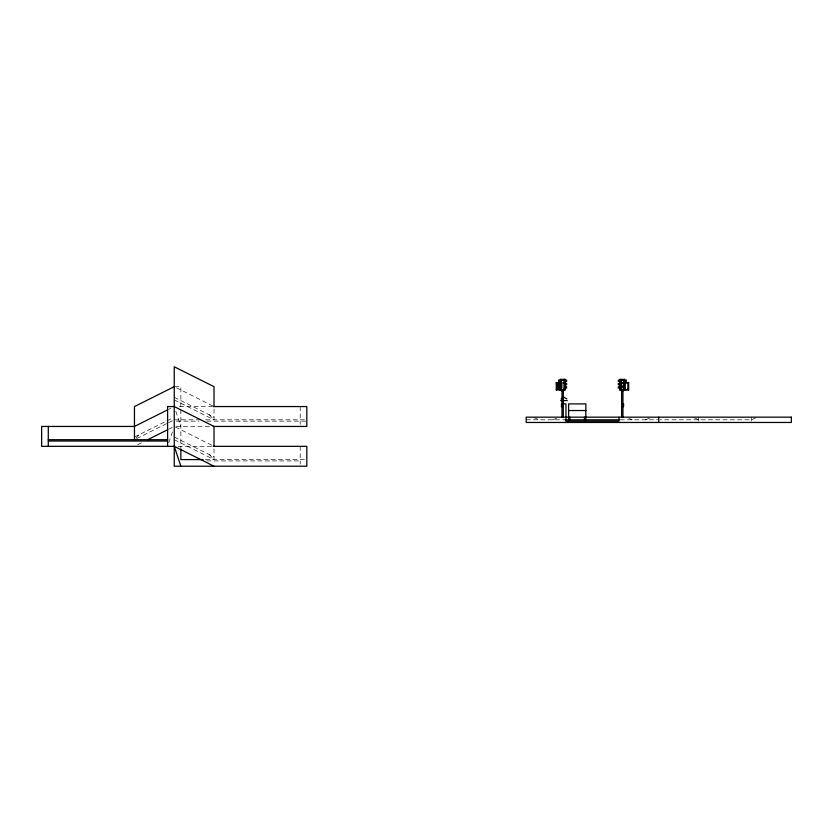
<?xml version="1.0" encoding="UTF-8"?>
<svg xmlns="http://www.w3.org/2000/svg" width="833" height="833" viewBox="0 0 833 833"><rect width="100%" height="100%" fill="white"/><g stroke="black" fill="none" stroke-linecap="round" stroke-linejoin="round"><path stroke-width="0.62" stroke-dasharray="4.17 3.12" d="M168.776 442.823L172.681 431.119M136.039 438.033L139.205 434.68M168.558 409.399L170.921 408.212M134.457 437.054L173.097 417.729M136.737 438.564L167.423 423.226M168.558 422.654L173.097 420.384M137.778 444.676L142.412 442.354M168.558 429.287L173.129 426.996M755.812 417.697L751.574 419.811L660.028 419.811M552.695 419.811L558.214 417.604M645.502 419.811L651.031 417.604M179.439 406.556L211.936 406.556M174.243 419.811L199.514 419.811M205.543 419.811L305.524 419.811M526.175 419.811L565.951 419.811M620.189 419.811L658.757 419.811M176.45 421.144L199.045 421.144M206.813 421.144L306.825 421.144M209.406 426.444L174.243 426.444L212.873 445.759M178.137 446.332L211.936 446.332M205.407 459.587L306.825 459.587M206.813 460.92L300.192 460.92M628.925 418.489L632.247 419.811M533.911 417.604L539.43 419.811M694.295 417.697L698.543 419.811M212.873 405.983L174.243 386.668L180.865 386.668L180.865 449.643M174.243 397.279L214.019 417.166M174.243 399.923L214.019 419.811L214.019 406.556M174.243 437.054L214.019 456.942M174.243 439.699L214.019 459.587L214.019 446.332M209.27 414.792L214.019 419.811M209.27 454.568L214.019 459.587M175.794 411.231L180.865 426.444M751.574 417.166L751.574 421.144M698.543 417.166L698.543 421.144M300.192 406.556L300.192 424.32M300.192 446.332L300.192 464.096"/><path stroke-width="1.25" d="M561.088 398.934L563.962 397.279L566.836 398.934M560.515 382.555L556.267 382.555L556.267 389.979L560.515 389.979L560.515 379.379L561.307 380.035L564.753 379.379L564.753 389.979L565.284 389.979L565.284 379.379L559.984 379.379L559.984 389.979M556.267 389.979L557.069 389.323M628.665 382.555L624.427 382.555L625.219 383.222L628.665 382.555L628.665 389.979L619.648 389.979L619.648 379.379L624.948 379.379L624.948 382.909M620.97 389.323L620.179 389.979L620.179 379.379L620.97 380.035L620.97 382.399M623.625 389.323L624.427 389.979L627.874 389.323L628.665 389.979M561.515 406.556L562.452 406.296M174.243 386.668L134.457 406.556L134.457 439.699M167.61 409.867L134.457 426.444L41.65 426.444L41.65 446.332L174.243 446.332L214.019 466.22M147.722 439.699L167.61 429.755M559.984 381.431L558.662 381.431L558.662 379.973M565.284 381.431L566.617 381.431L566.617 379.973M619.648 381.431L618.325 381.431L618.325 379.973M620.97 381.431L620.845 381.431A1.458 1.458 0 0 1 622.303 379.973A1.458 1.458 0 0 1 623.761 381.431L623.625 381.431A1.322 1.322 0 0 1 621.637 382.576A1.322 1.322 0 0 1 621.637 380.285A1.322 1.322 0 0 1 623.625 381.431M624.948 381.431L626.281 381.431L626.281 379.973M565.284 382.555L561.307 383.222M619.648 382.555L620.97 383.222M561.307 384.544L561.838 384.544L561.838 387.991L561.307 387.991M557.069 384.742L556.933 384.742A1.458 1.458 0 0 1 559.422 383.711M559.984 384.742L558.662 384.742L558.662 383.284M565.284 384.742L566.617 384.742L566.617 383.284M619.648 384.742L618.325 384.742L618.325 383.284M620.97 384.742L620.845 384.742A1.458 1.458 0 0 1 622.303 383.284A1.458 1.458 0 0 1 623.761 384.742L623.625 384.742A1.322 1.322 0 0 1 621.637 385.898A1.322 1.322 0 0 1 621.637 383.596A1.322 1.322 0 0 1 623.625 384.742M557.069 388.063L556.933 388.063A1.458 1.458 0 0 1 559.422 387.033M559.984 388.063L558.662 388.063L558.662 386.606M565.284 388.063L566.617 388.063L566.617 386.606M619.648 388.063L618.325 388.063L618.325 386.606M620.97 388.063L620.845 388.063A1.458 1.458 0 0 1 622.303 386.606A1.458 1.458 0 0 1 623.761 388.063L623.625 388.063A1.322 1.322 0 0 1 621.637 389.209A1.322 1.322 0 0 1 621.637 386.908A1.322 1.322 0 0 1 623.625 388.063M620.97 390.646L623.625 390.646M560.651 400.59L567.273 400.59M561.421 403.911L565.951 403.901L565.951 421.144L618.981 421.144L618.981 417.166M562.452 404.172L561.515 403.911L561.421 406.556L562.452 406.556L562.452 403.911L562.358 406.556M622.49 404.172L623.428 403.911L623.428 406.556L622.49 406.296M213.238 406.556L306.825 406.556L306.825 426.444L213.238 426.444M568.606 410.534L585.838 410.534M565.118 419.811L618.981 419.811M48.283 439.699L167.61 439.699M48.283 441.032L167.61 441.032M213.196 446.332L306.825 446.332L306.825 466.22L174.243 466.22L174.243 366.78L214.019 386.668L214.019 406.556M203.169 459.587L180.865 459.587L180.865 449.643M556.267 382.555L557.069 383.222M564.753 389.979L563.962 389.323L560.515 389.979L559.724 389.323M174.243 446.332L180.865 466.22M658.757 417.166L658.757 422.466M627.874 383.222L627.874 389.323M625.219 383.222L625.219 389.323M624.427 379.379L624.427 389.979M622.959 390.646L622.959 417.166M621.637 390.646L621.637 417.166M585.838 419.811L585.838 403.901L568.606 403.901L568.606 419.811M584.516 417.166L584.516 419.811M569.928 417.166L569.928 419.811M563.962 380.035L563.962 390.646L561.307 390.646L561.307 380.035M563.295 390.646L563.295 417.166M561.973 390.646L561.973 417.166M214.019 446.332L214.019 426.444L174.243 406.556L167.61 406.556L167.61 446.332M48.283 426.444L48.283 446.332M559.672 384.398A1.322 1.322 0 0 1 558.277 386.064A1.322 1.322 0 0 1 557.194 384.19A1.322 1.322 0 0 1 559.328 383.805M559.672 387.72A1.322 1.322 0 0 1 558.277 389.386A1.322 1.322 0 0 1 557.194 387.501A1.322 1.322 0 0 1 559.328 387.126M559.807 384.367A1.458 1.458 0 0 1 559.849 384.742M559.807 387.678A1.458 1.458 0 0 1 559.849 388.063M561.973 380.285A1.322 1.322 0 0 1 563.295 380.285M561.911 380.171A1.458 1.458 0 0 1 563.368 380.171M623.521 403.911L622.49 403.911L622.49 406.556L623.521 406.556L623.521 403.911M791.35 417.166L526.175 417.166L526.175 422.466L791.35 422.466L791.35 417.166"/></g></svg>
